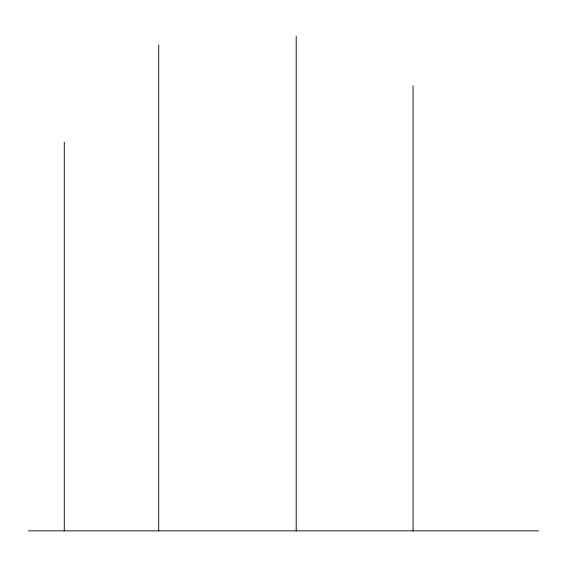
<?xml version="1.0" encoding="UTF-8"?>
<svg xmlns="http://www.w3.org/2000/svg" width="567" height="567" viewBox="0 0 567 567"><rect width="100%" height="100%" fill="white"/><g stroke="black" fill="none" stroke-linecap="round" stroke-linejoin="round"><path stroke-width="0.85" d="M28.35 530.868L538.65 530.868M413.074 85.737L413.074 530.868M296.201 36.132L296.201 530.868M158.725 44.85L158.725 530.868M64.269 142.161L64.269 530.868"/></g></svg>
